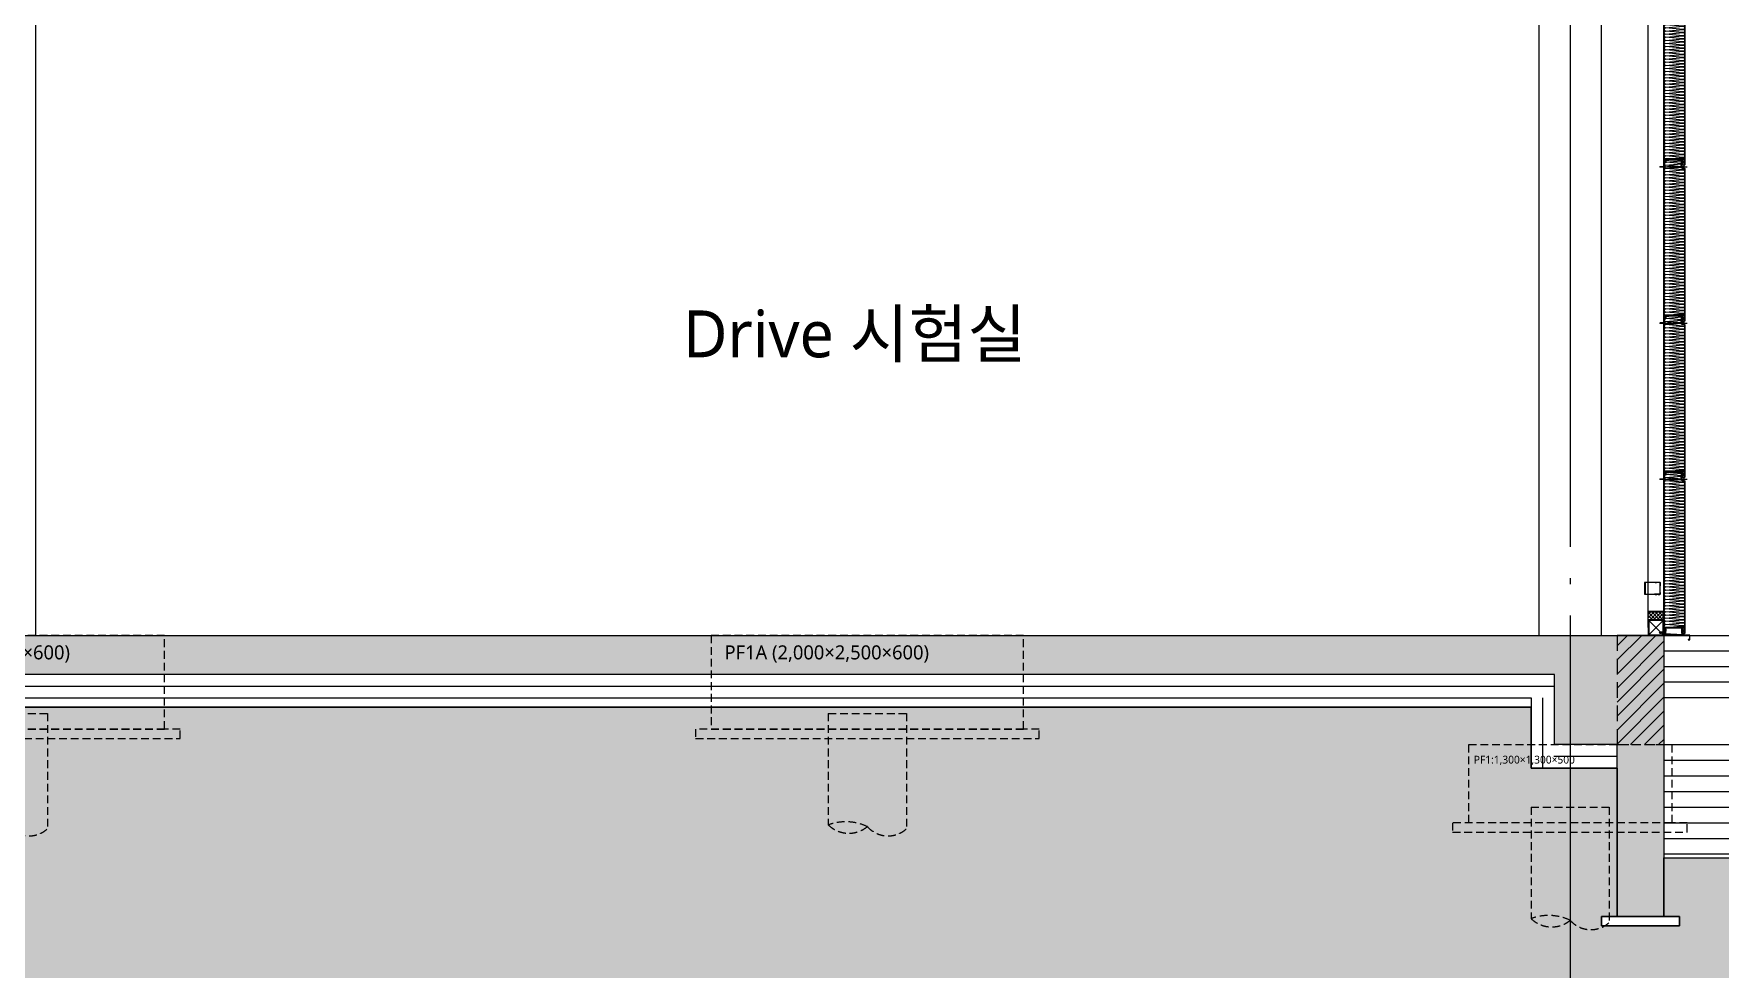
# Model space of a CAD drawing. Header units: millimetres. Extents: x 0 to 672800, y 0 to 118800.
# Drawn here: x 620451 to 631250, y 69857 to 75847 of the extents above; entities that cross this region are included whole.
import ezdxf
from ezdxf.enums import TextEntityAlignment as Align

# ---------------------------------------------------------------- set-up
doc = ezdxf.new("R2010")
doc.units = ezdxf.units.MM
doc.header["$LTSCALE"] = 200
for name, pattern in [('CEN-GAUN', [32.2, 30, -1, 0.2, -1]), ('CONTINOUS', [0]), ('DASHED', [0.75, 0.5, -0.25]), ('HID', [2.3, 1.5, -0.8]), ('HIDDEN', [0.375, 0.25, -0.125])]:
    doc.linetypes.add(name, pattern=pattern)
doc.layers.get('DEFPOINTS').update_dxf_attribs({"color": 137})
for name, color, linetype in [('0-S-col', 4, 'Continuous'), ('01단열재', 252, 'Continuous'), ('0파일', 251, 'HIDDEN'), ('161', 161, 'Continuous'), ('5기초', 5, 'HIDDEN'), ('5기초버림콘크리트', 251, 'HIDDEN'), ('5버림콘크리트', 5, 'CONTINOUS'), ('8HAT', 8, 'Continuous'), ('A-CON', 2, 'Continuous'), ('A-sect_stl', 8, 'Continuous'), ('BOLT', 8, 'Continuous'), ('CEN', 1, 'CEN-GAUN'), ('CON', 2, 'Continuous'), ('FLA', 2, 'Continuous'), ('HAT', 8, 'Continuous'), ('HAT-254', 254, 'Continuous'), ('HAT-INS1', 252, 'Continuous'), ('HID-8', 8, 'HID'), ('Insul', 252, 'Continuous'), ('PANEL', 6, 'Continuous'), ('PTANNOTELE', 7, 'Continuous'), ('S-253', 252, 'Continuous'), ('SOL-253', 253, 'Continuous'), ('squrepipe', 252, 'Continuous'), ('STL', 4, 'Continuous'), ('SYP_BOLT', 9, 'Continuous'), ('SYP_FLASHING', 5, 'Continuous'), ('SYP_INSUL', 252, 'Continuous'), ('SYP_STEEL', 4, 'Continuous'), ('WALL', 2, 'Continuous')]:
    doc.layers.add(name, color=color, linetype=linetype)
doc.layers.add('TXT-1', color=137, linetype='Continuous', plot=False)
doc.layers.add('구조체크', color=137, linetype='Continuous', plot=False)
doc.styles.add('스타일1', font='malgun.ttf')
doc.linetypes.add('INSUL50', pattern='A,0.00254,-2.54,[134,ltypeshp.shx,S=6.25,R=0,X=-2.54,Y=0],-19.92,[134,ltypeshp.shx,S=6.25,R=180,X=2.54,Y=0],-2.54', length=25.00254)

# ---------------------------------------------------------------- blocks, each defined once
blk = doc.blocks.new('pile(500)-section')
at = {"layer": '0파일'}
for p, q in [((-250, 0), (-250, -714)), ((-250, 0), (250, 0)), ((250, 0), (250, -739))]:
    blk.add_line(p, q, dxfattribs=at)
for points in [[(-250, -714, -0.201908), (0, -725, 0.417045), (250, -739)], [(-250, -714, 0.379922), (0, -725)]]:
    blk.add_lwpolyline(points, format="xyb", dxfattribs=at)
blk = doc.blocks.new('S-PF1A-S1')
at = {"layer": '5기초'}
blk.add_lwpolyline([(-1000, 0), (-1000, -600), (1000, -600), (1000, 0)], close=True, dxfattribs=at)
at = {"layer": '5기초버림콘크리트'}
blk.add_lwpolyline([(1000, -600), (-1100, -600), (-1100, -660), (1100, -660), (1100, -600), (1000, -600)], dxfattribs=at)
blk.add_blockref('pile(500)-section', (0, -500), dxfattribs=at)
at = {"layer": 'DEFPOINTS', "style": '스타일1'}
blk.add_text('PF1A (2,000×2,500×600)', height=90, dxfattribs=at).set_placement((-260, -109), align=Align.MIDDLE_CENTER)
blk = doc.blocks.new('SCW-1')
at = {"layer": 'BOLT', "color": 8, "linetype": 'HIDDEN', "ltscale": 0.5}
for p, q in [((150, 3), (150, 9)), ((154, 12), (151, 9)), ((151, 9), (151, 3)), ((151, 3), (154, 0)), ((153, 5), (153, 7)), ((153, 7), (155, 7)), ((155, 5), (153, 5)), ((155, 12), (154, 12)), ((154, 0), (155, 0)), ((155, 7), (155, 12)), ((155, 0), (155, 5))]:
    blk.add_line(p, q, dxfattribs=at)
for points in [[(0, 6), (9, 7), (11, 9), (12, 7), (10, 3)], [(10, 3), (5, 3), (0, 6), (5, 9), (11, 9)], [(150, 3), (10, 3)], [(11, 9), (150, 9)]]:
    blk.add_lwpolyline(points, dxfattribs=at)
for centre, start, end in [((151, 9), 199.4712, 340.5288), ((151, 3), 19.4712, 160.5288)]:
    blk.add_arc(centre, 0.6, start, end, dxfattribs=at)
blk = doc.blocks.new('PANEL-135')
at = {"layer": '161'}
for p, q in [((150, 0), (0, 0)), ((150, -1000), (0, -1000))]:
    blk.add_line(p, q, dxfattribs=at)
at = {"layer": 'BOLT', "color": 8, "linetype": 'HIDDEN', "ltscale": 0.5}
for p, q in [((38, 20), (41, 17)), ((38, 19), (41, 16)), ((38, 9), (41, 12)), ((38, 8), (41, 11)), ((38, 6), (41, 3)), ((38, 5), (41, 2)), ((41, 17), (41, 11)), ((41, 3), (41, -3)), ((38, -5), (41, -2)), ((38, -6), (38, -6)), ((39, -6), (41, -3))]:
    blk.add_line(p, q, dxfattribs=at)
at = {"layer": 'HAT-INS1'}
for points in [[(38, 21), (137, 30)], [(137, 30), (40, 39)]]:
    blk.add_lwpolyline(points, dxfattribs=at)
for points in [[(147, 26, -0.625476), (140, 10), (38, 19)], [(38, 1), (140, 10, -1), (140, -10), (38, -1)], [(26, -20), (140, -10, -1), (140, -30), (26, -20), (26, -20, 1), (26, -40, 1)], [(16, -12, 0.338737), (26, -20)], [(26, -40), (140, -30, -1), (140, -50), (26, -40), (26, -40, 1), (26, -60, 1)], [(26, -60), (140, -50, -1), (140, -70), (26, -60), (26, -60, 1), (26, -80, 1)], [(26, -80), (140, -70, -1), (140, -90), (26, -80), (26, -80, 1), (26, -100, 1)], [(26, -100), (140, -90, -1), (140, -110), (26, -100), (26, -100, 1), (26, -120, 1)], [(26, -120), (140, -110, -1), (140, -130), (26, -120), (26, -120, 1), (26, -140, 1)], [(26, -140), (140, -130, -1), (140, -150), (26, -140), (26, -140, 1), (26, -160, 1)], [(26, -160), (140, -150, -1), (140, -170), (26, -160), (26, -160, 1), (26, -180, 1)], [(26, -180), (140, -170, -1), (140, -190), (26, -180), (26, -180, 1), (26, -200, 1)], [(26, -200), (140, -190, -1), (140, -210), (26, -200), (26, -200, 1), (26, -220, 1)], [(26, -220), (140, -210, -1), (140, -230), (26, -220), (26, -220, 1), (26, -240, 1)], [(26, -240), (140, -230, -1), (140, -250), (26, -240), (26, -240, 1), (26, -260, 1)], [(26, -260), (140, -250, -1), (140, -270), (26, -260), (26, -260, 1), (26, -280, 1)], [(26, -280), (140, -270, -1), (140, -290), (26, -280), (26, -280, 1), (26, -300, 1)], [(26, -300), (140, -290, -1), (140, -310), (26, -300), (26, -300, 1), (26, -320, 1)], [(26, -320), (140, -310, -1), (140, -330), (26, -320), (26, -320, 1), (26, -340, 1)], [(26, -340), (140, -330, -1), (140, -350), (26, -340), (26, -340, 1), (26, -360, 1)], [(26, -360), (140, -350, -1), (140, -370), (26, -360), (26, -360, 1), (26, -380, 1)], [(26, -380), (140, -370, -1), (140, -390), (26, -380), (26, -380, 1), (26, -400, 1)], [(26, -400), (140, -390, -1), (140, -410), (26, -400), (26, -400, 1), (26, -420, 1)], [(26, -420), (140, -410, -1), (140, -430), (26, -420), (26, -420, 1), (26, -440, 1)], [(26, -440), (140, -430, -1), (140, -450), (26, -440), (26, -440, 1), (26, -460, 1)], [(26, -460), (140, -450, -1), (140, -470), (26, -460), (26, -460, 1), (26, -480, 1)], [(26, -480), (140, -470, -1), (140, -490), (26, -480), (26, -480, 1), (26, -500, 1)], [(26, -500), (140, -490, -1), (140, -510), (26, -500), (26, -500, 1), (26, -520, 1)], [(26, -520), (140, -510, -1), (140, -530), (26, -520), (26, -520, 1), (26, -540, 1)], [(26, -540), (140, -530, -1), (140, -550), (26, -540), (26, -540, 1), (26, -560, 1)], [(26, -560), (140, -550, -1), (140, -570), (26, -560), (26, -560, 1), (26, -580, 1)], [(26, -580), (140, -570, -1), (140, -590), (26, -580), (26, -580, 1), (26, -600, 1)], [(26, -600), (140, -590, -1), (140, -610), (26, -600), (26, -600, 1), (26, -620, 1)], [(26, -620), (140, -610, -1), (140, -630), (26, -620), (26, -620, 1), (26, -640, 1)], [(26, -640), (140, -630, -1), (140, -650), (26, -640), (26, -640, 1), (26, -660, 1)], [(26, -660), (140, -650, -1), (140, -670), (26, -660), (26, -660, 1), (26, -680, 1)], [(26, -680), (140, -670, -1), (140, -690), (26, -680), (26, -680, 1), (26, -700, 1)], [(26, -700), (140, -690, -1), (140, -710), (26, -700), (26, -700, 1), (26, -720, 1)], [(26, -720), (140, -710, -1), (140, -730), (26, -720), (26, -720, 1), (26, -740, 1)], [(26, -740), (140, -730, -1), (140, -750), (26, -740), (26, -740, 1), (26, -760, 1)], [(26, -760), (140, -750, -1), (140, -770), (26, -760), (26, -760, 1), (26, -780, 1)], [(26, -780), (140, -770, -1), (140, -790), (26, -780), (26, -780, 1), (26, -800, 1)], [(26, -800), (140, -790, -1), (140, -810), (26, -800), (26, -800, 1), (26, -820, 1)], [(26, -820), (140, -810, -1), (140, -830), (26, -820), (26, -820, 1), (26, -840, 1)], [(26, -840), (140, -830, -1), (140, -850), (26, -840), (26, -840, 1), (26, -860, 1)], [(26, -860), (140, -850, -1), (140, -870), (26, -860), (26, -860, 1), (26, -880, 1)], [(26, -880), (140, -870, -1), (140, -890), (26, -880), (26, -880, 1), (26, -900, 1)], [(26, -900), (140, -890, -1), (140, -910), (26, -900), (26, -900, 1), (26, -920, 1)], [(26, -920), (140, -910, -1), (140, -930), (26, -920), (26, -920, 1), (26, -940, 1)], [(129, -949), (26, -940), (26, -940, 0.541794), (17, -954, 0.541794)], [(26, -940), (140, -930, -1), (140, -950), (139, -950)]]:
    blk.add_lwpolyline(points, format="xyb", dxfattribs=at)
at = {"layer": 'Insul', "color": 251}
for p, q in [((18, -965), (18, -974)), ((32, -965), (18, -965)), ((32, -965), (32, -974)), ((32, -974), (18, -974)), ((18, -975), (18, -983)), ((32, -975), (18, -975)), ((29, -986), (22, -986)), ((32, -975), (32, -983))]:
    blk.add_line(p, q, dxfattribs=at)
for points in [[(135, 39), (136, 39, 0.414214), (136, 39), (136, 39), (136, 40, 0.414214), (133, 43), (128, 43), (121, 43, -0.414214), (120, 44), (120, 44, -0.414214), (121, 45), (134, 45), (135, 44, 0.487928), (136, 44), (136, 44, 0.414214), (134, 46), (82, 46), (41, 46, 0.414214), (39, 44), (39, 44, 0.487928), (39, 44), (41, 45), (54, 45, -0.414214), (54, 44), (54, 44, -0.414214), (54, 43), (46, 43), (41, 43, 0.414214), (38, 40), (38, 39), (38, 39, 0.414214), (38, 39), (39, 39, 0.414214), (40, 39), (40, 39, -0.414214), (41, 41), (46, 41), (55, 41, 0.414214), (56, 43), (56, 44, -0.414214), (57, 45), (82, 45), (118, 45, -0.414214), (118, 44), (118, 43, 0.414214), (120, 41), (128, 41), (133, 41, -0.414214), (135, 39), (135, 39, 0.414214)], [(135, 39), (136, 39, 0.414214), (136, 39), (136, 39), (136, 40, 0.414214), (133, 43), (128, 43), (121, 43, -0.414214), (120, 44), (120, 44, -0.414214), (121, 45), (134, 45), (135, 44, 0.487928), (136, 44), (136, 44, 0.414214), (134, 46), (82, 46), (41, 46, 0.414214), (39, 44), (39, 44, 0.487928), (39, 44), (41, 45), (54, 45, -0.414214), (54, 44), (54, 44, -0.414214), (54, 43), (46, 43), (41, 43, 0.414214), (38, 40), (38, 39), (38, 39, 0.414214), (38, 39), (39, 39, 0.414214), (40, 39), (40, 39, -0.414214), (41, 41), (46, 41), (55, 41, 0.414214), (56, 43), (56, 44, -0.414214), (57, 45), (82, 45), (118, 45, -0.414214), (118, 44), (118, 43, 0.414214), (120, 41), (128, 41), (133, 41, -0.414214), (135, 39), (135, 39, 0.414214)], [(149, -969, -0.414214), (146, -971), (143, -971, -0.414214), (140, -969), (140, -954, 0.414214), (139, -953), (137, -953), (137, -952), (39, -952), (39, -953), (35, -953, 0.414214), (34, -954), (34, -983, -0.414191), (29, -988), (22, -988, -0.414236), (17, -983), (17, -950), (37, -950), (37, -949), (139, -949), (139, -950), (149, -950)], [(149, -969, -0.414214), (146, -971), (143, -971, -0.414214), (140, -969), (140, -954, 0.414214), (139, -953), (137, -953), (137, -952), (39, -952), (39, -953), (35, -953, 0.414214), (34, -954), (34, -983, -0.414191), (29, -988), (22, -988, -0.414236), (17, -983), (17, -950), (37, -950), (37, -949), (139, -949), (139, -950), (149, -950)], [(142, -951), (147, -951), (147, -969, -0.414214), (146, -970), (143, -970, -0.414214), (142, -969)]]:
    blk.add_lwpolyline(points, format="xyb", close=True, dxfattribs=at)
blk.add_lwpolyline([(32, -953), (32, -964), (18, -964), (18, -953)], close=True, dxfattribs=at)
for centre, start, end in [((22, -983), 180, 270.0043), ((29, -983), 270.0043, 0)]:
    blk.add_arc(centre, 3.35, start, end, dxfattribs=at)
at = {"layer": 'PANEL', "ltscale": 3}
for points in [[(44, 43), (44, 44), (39, 44, 0.414214), (37, 42), (37, -4, -0.39552), (33, -8), (20, -9, 0.39896), (15, -14), (15, -445), (15, -984, 0.414242), (20, -989), (32, -989, 0.414191), (35, -985), (35, -953), (42, -953), (42, -952), (34, -952), (34, -985, -0.414191), (32, -988), (20, -988, -0.414242), (16, -984), (16, -445), (16, -14, -0.399273), (20, -10), (33, -9, 0.39552), (38, -4), (38, 42, -0.414214), (39, 43), (44, 43)], [(130, 44), (130, 44), (130, 44), (136, 44, -0.414214), (137, 42), (137, 28, 0.414214), (139, 26), (148, 26, -0.414214), (150, 25), (150, -392), (150, -970, -0.414214), (148, -971), (141, -971, -0.414214), (140, -970), (140, -953), (137, -953), (137, -953), (139, -953), (139, -970, 0.414214), (141, -972), (148, -972, 0.414214), (150, -970), (150, -392), (150, 25, 0.414214), (148, 27), (139, 27, -0.414214), (138, 28), (138, 42, 0.414214), (136, 44), (130, 44)]]:
    blk.add_lwpolyline(points, format="xyb", dxfattribs=at)
at = {"layer": 'SYP_INSUL'}
for points in [[(38, 41), (39, 41)], [(38, 39), (38, 39)], [(56, 43), (70, 45)]]:
    blk.add_lwpolyline(points, dxfattribs=at)
at = {"layer": 'WALL', "color": 3}
blk.add_line((44, 43), (44, 43), dxfattribs=at)
at = {"xscale": -1}
blk.add_blockref('SCW-1', (176, -6), dxfattribs=at)
blk = doc.blocks.new('SDS32')
at = {"layer": 'SYP_BOLT'}
for p, q in [((-5, 2), (-8, 1)), ((8, 1), (-8, 1)), ((-8, 1), (-8, 0)), ((8, 0), (-8, 0)), ((-3, 0), (-4, 0)), ((-3, 9), (-3, 3)), ((-3, 0), (-3, -4)), ((2, 3), (2, 9)), ((3, 0), (3, -6)), ((5, 2), (8, 1)), ((8, 1), (8, 0)), ((4, -6), (-4, -4)), ((-4, -4), (-3, -5)), ((-3, -4), (-4, -4)), ((4, -8), (-4, -6)), ((-4, -6), (-3, -7)), ((-3, -6), (-4, -6)), ((4, -10), (-4, -8)), ((-4, -8), (-3, -9)), ((-3, -8), (-4, -8)), ((-3, -10), (-4, -10)), ((-4, -10), (-3, -11)), ((4, -12), (-4, -10)), ((4, -14), (-4, -12)), ((-4, -12), (-3, -13)), ((-3, -12), (-4, -12)), ((4, -16), (-4, -14)), ((-4, -14), (-3, -15)), ((-3, -14), (-4, -14)), ((4, -18), (-4, -16)), ((-4, -16), (-3, -17)), ((-3, -16), (-4, -16)), ((4, -20), (-4, -18)), ((-4, -18), (-3, -19)), ((-3, -18), (-4, -18)), ((3, -6), (-3, -4)), ((3, -7), (-3, -5)), ((-3, -5), (-3, -6)), ((3, -8), (-3, -6)), ((3, -9), (-3, -7)), ((-3, -7), (-3, -8)), ((3, -10), (-3, -8)), ((-3, -9), (-3, -10)), ((3, -11), (-3, -9)), ((3, -12), (-3, -10)), ((3, -13), (-3, -11)), ((-3, -11), (-3, -12)), ((3, -14), (-3, -12)), ((3, -15), (-3, -13)), ((-3, -13), (-3, -14)), ((3, -16), (-3, -14)), ((3, -17), (-3, -15)), ((-3, -15), (-3, -16)), ((3, -18), (-3, -16)), ((3, -19), (-3, -17)), ((-3, -17), (-3, -18)), ((3, -20), (-3, -18)), ((-3, -19), (-3, -21)), ((3, -21), (-3, -19)), ((3, -6), (4, -6)), ((4, -6), (3, -7)), ((3, -7), (3, -8)), ((3, -8), (4, -8)), ((4, -8), (3, -9)), ((3, -9), (3, -10)), ((3, -10), (4, -10)), ((4, -10), (3, -11)), ((3, -11), (3, -12)), ((4, -12), (3, -13)), ((3, -12), (4, -12)), ((3, -13), (3, -14)), ((3, -14), (4, -14)), ((4, -14), (3, -15)), ((3, -15), (3, -16)), ((3, -16), (4, -16)), ((4, -16), (3, -17)), ((3, -17), (3, -18)), ((3, -18), (4, -18)), ((4, -18), (3, -19)), ((3, -19), (3, -20)), ((3, -20), (4, -20)), ((4, -20), (3, -21)), ((3, -21), (3, -22))]:
    blk.add_line(p, q, dxfattribs=at)
blk.add_lwpolyline([(5, 3), (5, 2), (-5, 2), (-5, 3)], close=True, dxfattribs=at)
for points in [[(4, 3), (4, 9), (-4, 9), (-4, 3)], [(0, -32), (-1, -23), (-3, -21), (-1, -20), (3, -22)], [(3, -22), (3, -27), (0, -32), (-3, -27), (-3, -21)]]:
    blk.add_lwpolyline(points, dxfattribs=at)
at = {"layer": 'SYP_BOLT', "color": 0}
blk.add_solid([(8, 1), (-8, 1), (8, 0), (-8, 0)], dxfattribs=at)
blk = doc.blocks.new('WEL')
at = {"layer": 'SYP_STEEL', "color": 251}
for centre, end in [((0, 0), 180), ((2, 0), 120), ((4, 0), 120), ((6, 0), 120), ((8, 0), 120)]:
    blk.add_arc(centre, 2, 0, end, dxfattribs=at)
blk = doc.blocks.new('P100X100')
at = {"layer": 'squrepipe', "color": 1}
for p, q in [((-46, 45), (45, -46)), ((45, 45), (-46, -46)), ((-46, 45), (45, -46)), ((45, 45), (-46, -46)), ((-46, 45), (45, -46)), ((45, 45), (-46, -46)), ((-46, 45), (45, -46)), ((45, 45), (-46, -46))]:
    blk.add_line(p, q, dxfattribs=at)
at = {"layer": 'squrepipe', "color": 8}
for points in [[(-50, -50), (50, -50), (50, 50), (-50, 50)], [(-46, -46), (45, -46), (45, 45), (-46, 45)]]:
    blk.add_lwpolyline(points, close=True, dxfattribs=at)
blk = doc.blocks.new('PANEL-SIL1')
at = {"layer": 'HAT'}
h = blk.add_hatch(dxfattribs=at)
h.set_pattern_fill('ANSI37', color=256, scale=5)
h.set_pattern_definition([(45, (-37874.998, 100828.325), (-11.2253202, 11.2253202), []), (135, (-37874.998, 100828.325), (-11.2253202, -11.2253202), [])])
h.paths.add_polyline_path([(-125, 100), (-25, 100), (-25, 150), (-125, 150)])
at = {"layer": 'FLA', "color": 6}
blk.add_lwpolyline([(-280, -28), (-290, -28), (-290, 2), (-127, 9), (-127, 30), (-125, 30), (-125, 8), (-288, 1), (-288, -26), (-280, -26)], close=True, dxfattribs=at)
at = {"layer": 'STL'}
blk.add_lwpolyline([(-125, 200), (-123, 200), (-123, 152), (-23, 152), (-23, 50), (-25, 50), (-25, 150), (-125, 150), (-125, 200)], dxfattribs=at)
at = {"layer": 'SYP_FLASHING', "color": 251}
blk.add_lwpolyline([(-139, 39), (-136, 39), (-136, 28), (-127, 28, -0.414214), (-125, 26), (-125, 8), (-127, 8), (-127, 26), (-137, 26, -0.414214), (-139, 28)], format="xyb", close=True, dxfattribs=at)
at = {"layer": 'SYP_STEEL', "color": 251}
for p, q in [((-6, 338), (-6, 263)), ((-100, 263), (-65, 263))]:
    blk.add_line(p, q, dxfattribs=at)
blk.add_lwpolyline([(-100, 338), (0, 338), (0, 263), (-100, 263)], close=True, dxfattribs=at)
for centre, end in [((-100, 336), 210), ((-100, 334), 210), ((-100, 332), 210), ((-100, 330), 210), ((-100, 328), 210), ((-100, 326), 210), ((-100, 324), 210), ((-100, 322), 210), ((-100, 320), 270)]:
    blk.add_arc(centre, 2, 90, end, dxfattribs=at)
at = {"layer": 'A-sect_stl', "extrusion": (0, 0, -1), "zscale": -1}
blk.add_blockref('P100X100', (75, 50), dxfattribs=at)
at = {"layer": 'BOLT', "color": 0, "rotation": 90}
blk.add_blockref('SDS32', (-127, 17), dxfattribs=at)
at = {"layer": 'SYP_STEEL', "color": 251}
for p in [(-98, 338), (-78, 338)]:
    blk.add_blockref('WEL', p, dxfattribs=at)
at = {"layer": 'SYP_STEEL', "color": 251, "rotation": 90}
blk.add_blockref('WEL', (-100, 265), dxfattribs=at)
at = {"layer": 'SYP_STEEL', "color": 251, "extrusion": (0, 0, -1), "zscale": -1, "rotation": 180}
for p in [(98, 263), (78, 263)]:
    blk.add_blockref('WEL', p, dxfattribs=at)
blk = doc.blocks.new('S-PF1-S1')
at = {"layer": '5기초'}
blk.add_lwpolyline([(-650, -800), (650, -800), (650, -1300), (-650, -1300)], close=True, dxfattribs=at)
at = {"layer": '5기초버림콘크리트'}
blk.add_lwpolyline([(650, -1300), (-753, -1300), (-753, -1360), (750, -1360), (750, -1300), (650, -1300)], dxfattribs=at)
at = {"layer": '0파일'}
blk.add_blockref('pile(500)-section', (0, -1200), dxfattribs=at)
at = {"layer": 'DEFPOINTS', "style": '스타일1'}
blk.add_text('PF1:1,300×1,300×500', height=50, dxfattribs=at).set_placement((-617, -896), align=Align.MIDDLE_LEFT)

msp = doc.modelspace()

# ---------------------------------------------------------------- hatches: boundary and pattern name
at = {"layer": '8HAT'}
h = msp.add_hatch(dxfattribs=at)
h.set_pattern_fill('ANSI31', color=256, scale=20)
h.paths.add_polyline_path([(630588.7, 71294.9), (630888.7, 71294.9), (630888.7, 71994.9), (630588.7, 71994.9)])
at = {"layer": 'HAT-254'}
h = msp.add_hatch(color=256, dxfattribs=at)
h.dxf.hatch_style = 1
h.paths.add_polyline_path([(630888.7, 71994.9), (618888.5, 71994.9), (618888.5, 71744.9), (630188.7, 71744.9), (630188.7, 71294.9), (630588.7, 71294.9), (630588.7, 70194.9), (630888.7, 70194.9)])
at = {"layer": 'SOL-253'}
h = msp.add_hatch(color=256, dxfattribs=at)
h.dxf.hatch_style = 1
h.paths.add_polyline_path([(618888.5, 71534.9), (630038.7, 71534.9), (630038.7, 71144.9), (630588.7, 71144.9), (630588.7, 70194.9), (630488.7, 70194.9), (630488.7, 70134.9), (630988.7, 70134.9), (630988.7, 70194.9), (630888.7, 70194.9), (630888.7, 70569.9), (636938.7, 70569.9), (636938.7, 70394.9), (636888.7, 70394.9), (636888.7, 70144.9), (637188.7, 70144.9), (637188.7, 70394.9), (637138.7, 70394.9), (637138.7, 70444.9), (641288.7, 70444.9), (641288.7, 66441.6), (618888.5, 66441.6)])

# ---------------------------------------------------------------- linework, layer by layer
at = {"layer": '0-S-col', "color": 8}
msp.add_line((630788.7, 72094.9), (630788.7, 77344.9), dxfattribs=at)
msp.add_lwpolyline([(620113.7, 71994.9), (620463.7, 71994.9), (620463.7, 77344.9), (620113.7, 77344.9)], close=True, dxfattribs=at)
msp.add_lwpolyline([(630088.7, 77344.9), (630088.7, 71994.9), (630488.7, 71994.9), (630488.7, 77344.9)], dxfattribs=at)
at = {"layer": '01단열재', "linetype": 'INSUL50', "ltscale": 0.015}
for p, q in [((630113.7, 71144.9), (630113.7, 71594.9)), ((630588.7, 71219.9), (630184.7, 71219.9))]:
    msp.add_line(p, q, dxfattribs=at)
msp.add_lwpolyline([(618888.5, 71669.9), (630188.7, 71669.9)], dxfattribs=at)
at = {"layer": '01단열재'}
msp.add_lwpolyline([(630588.7, 71144.9), (630038.7, 71144.9), (630038.7, 71534.9)], dxfattribs=at)
at = {"layer": '5기초버림콘크리트', "color": 8, "linetype": 'HIDDEN', "ltscale": 3}
msp.add_line((630888.7, 71994.9), (633408.7, 71994.9), dxfattribs=at)
at = {"layer": '5버림콘크리트'}
msp.add_lwpolyline([(618888.5, 71594.9), (630038.7, 71594.9), (630038.7, 71534.9), (618888.5, 71534.9)], dxfattribs=at)
msp.add_lwpolyline([(630488.7, 70194.9), (630988.7, 70194.9), (630988.7, 70134.9), (630488.7, 70134.9)], close=True, dxfattribs=at)
at = {"layer": '8HAT', "linetype": 'DASHED'}
msp.add_line((630588.7, 71994.9), (630588.7, 71294.9), dxfattribs=at)
at = {"layer": 'A-CON'}
for p, q in [((630188.7, 71744.9), (618888.5, 71744.9)), ((630188.7, 71294.9), (630188.7, 71744.9)), ((630588.7, 71294.9), (630188.7, 71294.9)), ((630588.7, 70194.9), (630588.7, 71294.9)), ((630888.7, 70594.9), (636938.7, 70594.9))]:
    msp.add_line(p, q, dxfattribs=at)
for points in [[(618888.5, 71994.9), (630888.7, 71994.9), (630888.7, 70194.9), (630588.7, 70194.9)], [(630788.7, 71994.9), (630588.7, 71994.9)]]:
    msp.add_lwpolyline(points, dxfattribs=at)
at = {"layer": 'CEN'}
for p, q in [((630288.7, 91441.6), (630288.7, 66441.6)), ((615288.5, 71994.9), (634883.7, 71994.9))]:
    msp.add_line(p, q, dxfattribs=at)
at = {"layer": 'HID-8', "ltscale": 0.2}
msp.add_line((630588.7, 71294.9), (630888.7, 71294.9), dxfattribs=at)
at = {"layer": 'PTANNOTELE', "color": 8}
for p, q in [((630788.7, 71994.9), (632623.7, 71994.9)), ((630888.7, 71894.9), (632423.7, 71894.9)), ((630888.7, 71794.9), (632423.7, 71794.9)), ((630888.7, 71294.9), (637138.7, 71294.9))]:
    msp.add_line(p, q, dxfattribs=at)
at = {"layer": 'PTANNOTELE', "color": 251}
for p, q in [((630888.7, 71194.9), (636938.7, 71194.9)), ((630888.7, 71094.9), (636938.7, 71094.9)), ((630888.7, 70994.9), (636938.7, 70994.9)), ((630888.7, 70894.9), (636938.7, 70894.9)), ((630888.7, 70794.9), (636938.7, 70794.9)), ((630888.7, 70694.9), (636938.7, 70694.9))]:
    msp.add_line(p, q, dxfattribs=at)
at = {"layer": 'PTANNOTELE', "color": 8}
msp.add_lwpolyline([(632423.7, 71694.9), (630888.7, 71694.9)], dxfattribs=at)
at = {"layer": 'PTANNOTELE'}
msp.add_lwpolyline([(634523.7, 71294.9), (634523.7, 71594.9), (630888.7, 71594.9)], dxfattribs=at)
at = {"layer": 'SOL-253'}
msp.add_lwpolyline([(618888.5, 71534.9), (630038.7, 71534.9), (630038.7, 71144.9), (630588.7, 71144.9), (630588.7, 70194.9), (630888.7, 70194.9), (630888.7, 70569.9), (636938.7, 70569.9), (636938.7, 70394.9), (636888.7, 70394.9), (636888.7, 70144.9), (637188.7, 70144.9), (637188.7, 70394.9), (637138.7, 70394.9), (637138.7, 70444.9), (641288.7, 70444.9), (641288.7, 66441.6), (618888.5, 66441.6), (618888.5, 71534.9)], dxfattribs=at)
at = {"layer": '구조체크'}
for points in [[(618888.5, 71534.9), (630038.7, 71534.9), (630038.7, 71144.9), (630588.7, 71144.9), (630588.7, 70194.9), (630488.7, 70194.9), (630488.7, 70134.9), (630988.7, 70134.9), (630988.7, 70194.9), (630888.7, 70194.9), (630888.7, 70569.9), (636938.7, 70569.9), (636938.7, 70394.9), (636888.7, 70394.9), (636888.7, 70144.9), (637188.7, 70144.9), (637188.7, 70394.9), (637138.7, 70394.9), (637138.7, 70444.9), (641288.7, 70444.9), (641288.7, 66441.6), (618888.5, 66441.6)], [(630988.7, 70134.9), (630988.7, 70194.9), (630488.7, 70194.9), (630488.7, 70134.9)]]:
    msp.add_lwpolyline(points, close=True, dxfattribs=at)

# ---------------------------------------------------------------- block references
at = {"layer": 'CON', "xscale": -1}
for name, p in [('PANEL-135', (631038.7, 75994.9)), ('PANEL-135', (631038.7, 74994.9)), ('PANEL-135', (631038.7, 73994.9)), ('PANEL-135', (631038.7, 72994.9)), ('PANEL-SIL1', (630763.7, 71994.9))]:
    msp.add_blockref(name, p, dxfattribs=at)
at = {"layer": 'S-253'}
for name, p in [('S-PF1A-S1', (620288.7, 71994.9)), ('S-PF1A-S1', (625788.7, 71994.9)), ('S-PF1-S1', (630288.7, 72094.9))]:
    msp.add_blockref(name, p, dxfattribs=at)

# ---------------------------------------------------------------- texts
at = {"layer": 'TXT-1', "style": '스타일1'}
msp.add_text('Drive 시험실', height=300, dxfattribs=at).set_placement((625707, 73925.4), align=Align.MIDDLE_CENTER)

doc.saveas('drawing.dxf')
